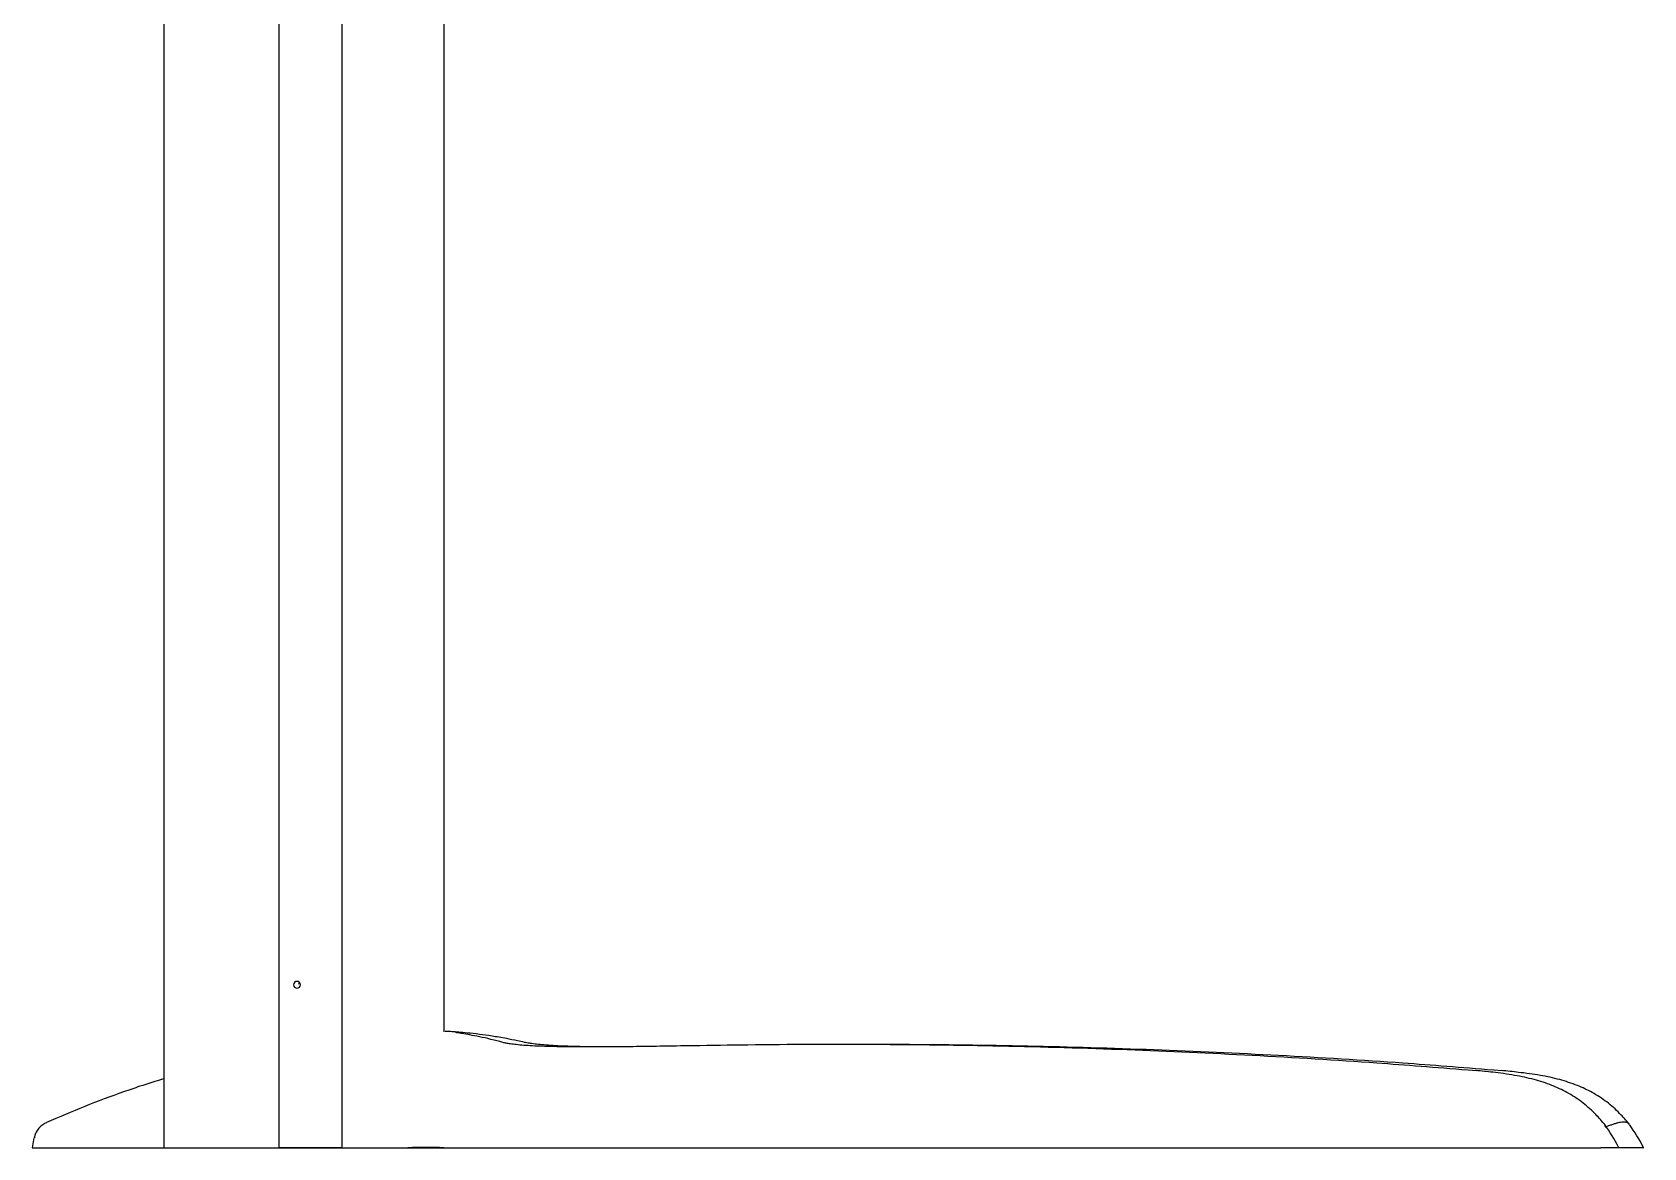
# Model space of a CAD drawing. Header units: millimetres. Extents: x -6176 to 11988, y -1403 to 10916.
# Drawn here: x -5746 to -4955, y 5415 to 5962 of the extents above; entities that cross this region are included whole.
import ezdxf

# ---------------------------------------------------------------- set-up
doc = ezdxf.new("R2010")
doc.units = ezdxf.units.MM

# ---------------------------------------------------------------- blocks, each defined once
blk = doc.blocks.new('A$C17CA5FEC')
at = {"color": 0, "linetype": 'Continuous'}
for p, q in [((-0.01548, 0.92994), (-0.01548, -0.00001)), ((0.01547, 0.92994), (0.01548, -0.00001)), ((0.06575, 0.05692), (0.06575, 0.92994)), ((-0.07194, 0.5722), (-0.07194, -0.00001)), ((0.57266, 0.03777), (0.56848, 0.03812)), ((0.58519, 0.03777), (0.58103, 0.03812)), ((-0.13562, 0.00487), (-0.13647, 0.00003)), ((-0.13647, 0.00003), (-0.11241, 0.00003)), ((-0.11241, 0.00003), (0.05804, 0.00003)), ((0.01548, 0), (-0.01548, 0)), ((0.05804, 0.00003), (0.58814, 0.00003)), ((0.58814, 0.00003), (0.63364, 0.00003)), ((0.64184, 0.00003), (0.63364, 0.00003)), ((0.64251, 0.00003), (0.64184, 0.00003)), ((0.65464, 0.00003), (0.64245, 0.00003)), ((-0.06752, -0.00001), (-0.01603, -0.00001)), ((-0.01603, -0.00001), (-0.01567, -0.00001)), ((-0.01548, -0.00001), (-0.01552, -0.00001)), ((0.01597, -0.00001), (0.04361, -0.00001))]:
    blk.add_line(p, q, dxfattribs=at)
for centre, radius, start, end in [((-0.0065, 0.08), 0.00165, 0.16159, 179.83841), ((-0.0065, 0.08), 0.00165, 180.16159, 359.83841), ((-0.00407, 0.08005), 0.00165, 139.14236, 179.83844), ((0.06777, 0.03905), 0.018, 78.38638, 94.67242), ((0.07812, -0.45412), 0.51058, 109.41403, 113.99576), ((0.57623, -0.03292), 0.0739, 26.46301, 36.94078), ((0.58855, -0.03253), 0.07356, 26.28325, 36.61279), ((0.05754, -0.33678), 0.3369, 88.60404, 91.63718), ((-0.01565, 0.06897), 0.06898, 269.9854, 270.11215)]:
    blk.add_arc(centre, radius, start, end, dxfattribs=at)
for points, knots in [([(0.14443, 0.04948), (0.14336, 0.04949), (0.13973, 0.04951), (0.13398, 0.04959), (0.12771, 0.04973), (0.12246, 0.04993), (0.11782, 0.0502), (0.1136, 0.05053), (0.11009, 0.0509), (0.10728, 0.05131), (0.10488, 0.05177), (0.10114, 0.05262), (0.09545, 0.05376), (0.08902, 0.05485), (0.08262, 0.05573), (0.07705, 0.05635), (0.07299, 0.05669), (0.07065, 0.05686), (0.0699, 0.0569), (0.06972, 0.05693), (0.06971, 0.05693)], [0.5282293, 0.5282293, 0.5282293, 0.5282293, 0.5323903, 0.5424898, 0.5518334, 0.5607001, 0.5702736, 0.5816422, 0.5937629, 0.6071346, 0.6228076, 0.6451418, 0.6783352, 0.7284013, 0.7799956, 0.8385657, 0.896728, 0.9431795, 0.9733928, 0.9833699, 0.9833699, 0.9833699, 0.9833699]), ([(0.56846, 0.038), (0.55201, 0.03935), (0.51918, 0.04201), (0.46214, 0.0454), (0.40097, 0.04818), (0.33901, 0.04998), (0.27691, 0.0508), (0.22655, 0.05063), (0.19145, 0.05009), (0.1727, 0.04979), (0.15893, 0.04959), (0.14724, 0.04949), (0.13707, 0.04946), (0.1284, 0.04949), (0.1211, 0.04958), (0.11502, 0.04973), (0.11, 0.04993), (0.10565, 0.05019), (0.10178, 0.05051), (0.09871, 0.05087), (0.09649, 0.05123), (0.09498, 0.05156), (0.09305, 0.05209), (0.08888, 0.05317), (0.08429, 0.05424), (0.0792, 0.05523), (0.07528, 0.05592), (0.07266, 0.05632), (0.07147, 0.0565), (0.07124, 0.05654), (0.07124, 0.05654)], [0, 0, 0, 0, 0.0559805, 0.132012, 0.2081534, 0.2851211, 0.3620326, 0.4389661, 0.4721203, 0.492345, 0.508662, 0.5234188, 0.5363701, 0.5478613, 0.5582393, 0.5678254, 0.5768902, 0.5866835, 0.598292, 0.6106059, 0.6240513, 0.6395294, 0.6586103, 0.6796266, 0.7284383, 0.7793297, 0.8326026, 0.8834181, 0.9202728, 0.9378164, 0.9378164, 0.9378164, 0.9378164]), ([(0.58101, 0.038), (0.56464, 0.03935), (0.53196, 0.04201), (0.4751, 0.0454), (0.4141, 0.04818), (0.35227, 0.04998), (0.3074, 0.05057), (0.28319, 0.05066), (0.27966, 0.05067)], [0, 0, 0, 0, 0.0543377, 0.1282147, 0.2022263, 0.2770137, 0.3517464, 0.3645114, 0.3645114, 0.3645114, 0.3645114]), ([(-0.072, 0.03376), (-0.07588, 0.03261), (-0.08244, 0.03056), (-0.08894, 0.02836), (-0.0916, 0.02742)], [0.6958417, 0.6958417, 0.6958417, 0.6958417, 0.7559675, 0.7978592, 0.7978592, 0.7978592, 0.7978592]), ([(0.63519, 0.01174), (0.63352, 0.01368), (0.63036, 0.01731), (0.62418, 0.02273), (0.61713, 0.02726), (0.60928, 0.03087), (0.60067, 0.03367), (0.59099, 0.03572), (0.58114, 0.037), (0.57517, 0.03759), (0.57207, 0.03789)], [0, 0, 0, 0, 0.099821, 0.221353, 0.342192, 0.457664, 0.58812, 0.72662, 0.879895, 1, 1, 1, 1]), ([(0.64746, 0.0116), (0.64581, 0.01356), (0.64268, 0.0172), (0.63655, 0.02264), (0.62955, 0.0272), (0.62178, 0.03082), (0.61322, 0.03363), (0.60361, 0.03569), (0.59376, 0.03698), (0.58777, 0.03759), (0.58461, 0.03789)], [0, 0, 0, 0, 0.100118, 0.221352, 0.341866, 0.456718, 0.58671, 0.724672, 0.87741, 1, 1, 1, 1]), ([(-0.12949, 0.01226), (-0.12981, 0.01214), (-0.13045, 0.01186), (-0.13228, 0.01069), (-0.13416, 0.00849), (-0.13535, 0.00625), (-0.13538, 0.005), (-0.13539, 0.0048)], [0, 0, 0, 0, 0.181565, 0.422519, 0.677806, 0.956676, 1, 1, 1, 1]), ([(0.63583, 0.01021), (0.63577, 0.01081), (0.63562, 0.01128), (0.63532, 0.0117), (0.63528, 0.01175), (0.63524, 0.0118)], [0, 0, 0, 0, 0.125, 0.125, 0.1433051, 0.1433051, 0.1433051, 0.1433051]), ([(0.63583, 0.01021), (0.63584, 0.01014), (0.63583, 0.0101), (0.6358, 0.01004), (0.63576, 0.01003), (0.63572, 0.01003)], [0, 0, 0, 0, 0.5, 0.5, 1, 1, 1, 1]), ([(0.64751, 0.01167), (0.64737, 0.01184), (0.6472, 0.01199), (0.64679, 0.01224), (0.64656, 0.01234), (0.64605, 0.0125), (0.64576, 0.01255), (0.64514, 0.0126), (0.6448, 0.01261), (0.64371, 0.01254), (0.6429, 0.0124), (0.64154, 0.01207), (0.64106, 0.01194), (0.64007, 0.01163), (0.63956, 0.01147), (0.63851, 0.0111), (0.63797, 0.0109), (0.63712, 0.01058), (0.63684, 0.01047), (0.63644, 0.01032), (0.63633, 0.01028), (0.63622, 0.01024)], [0.1281207, 0.1281207, 0.1281207, 0.1281207, 0.1875, 0.1875, 0.25, 0.25, 0.3125, 0.3125, 0.375, 0.375, 0.5, 0.5, 0.5625, 0.5625, 0.625, 0.625, 0.6875, 0.6875, 0.71875, 0.71875, 0.730452, 0.730452, 0.730452, 0.730452]), ([(-0.07194, -0.00001), (-0.07195, -0.00001), (-0.07184, -0.00001), (-0.07141, -0.00001), (-0.07109, -0.00001), (-0.07027, -0.00001), (-0.06977, -0.00001), (-0.06869, -0.00001), (-0.06811, -0.00001), (-0.06752, -0.00001)], [0, 0, 0, 0, 0.25, 0.25, 0.5, 0.5, 0.75, 0.75, 1, 1, 1, 1]), ([(0.04361, -0.00001), (0.04407, -0.00001), (0.04454, -0.00001), (0.04543, -0.00001), (0.04586, -0.00001), (0.04662, -0.00001), (0.04697, -0.00001), (0.04753, -0.00001), (0.04776, -0.00001), (0.04792, -0.00001)], [0, 0, 0, 0, 0.25, 0.25, 0.5, 0.5, 0.75, 0.75, 1, 1, 1, 1])]:
    blk.add_open_spline(points, degree=3, knots=knots, dxfattribs=at)
for points in [[(0.01548, -0.00001), (0.01548, -0.00001), (0.01553, -0.00001), (0.01562, -0.00001)], [(0.01562, -0.00001), (0.01571, -0.00001), (0.01584, -0.00001), (0.01597, -0.00001)]]:
    blk.add_open_spline(points, degree=3, dxfattribs=at)

msp = doc.modelspace()

# ---------------------------------------------------------------- block references
at = {"color": 0, "xscale": 1000, "yscale": 1000, "zscale": 1000}
msp.add_blockref('A$C17CA5FEC', (-5609.86, 5414.53), dxfattribs=at)

doc.saveas('drawing.dxf')
